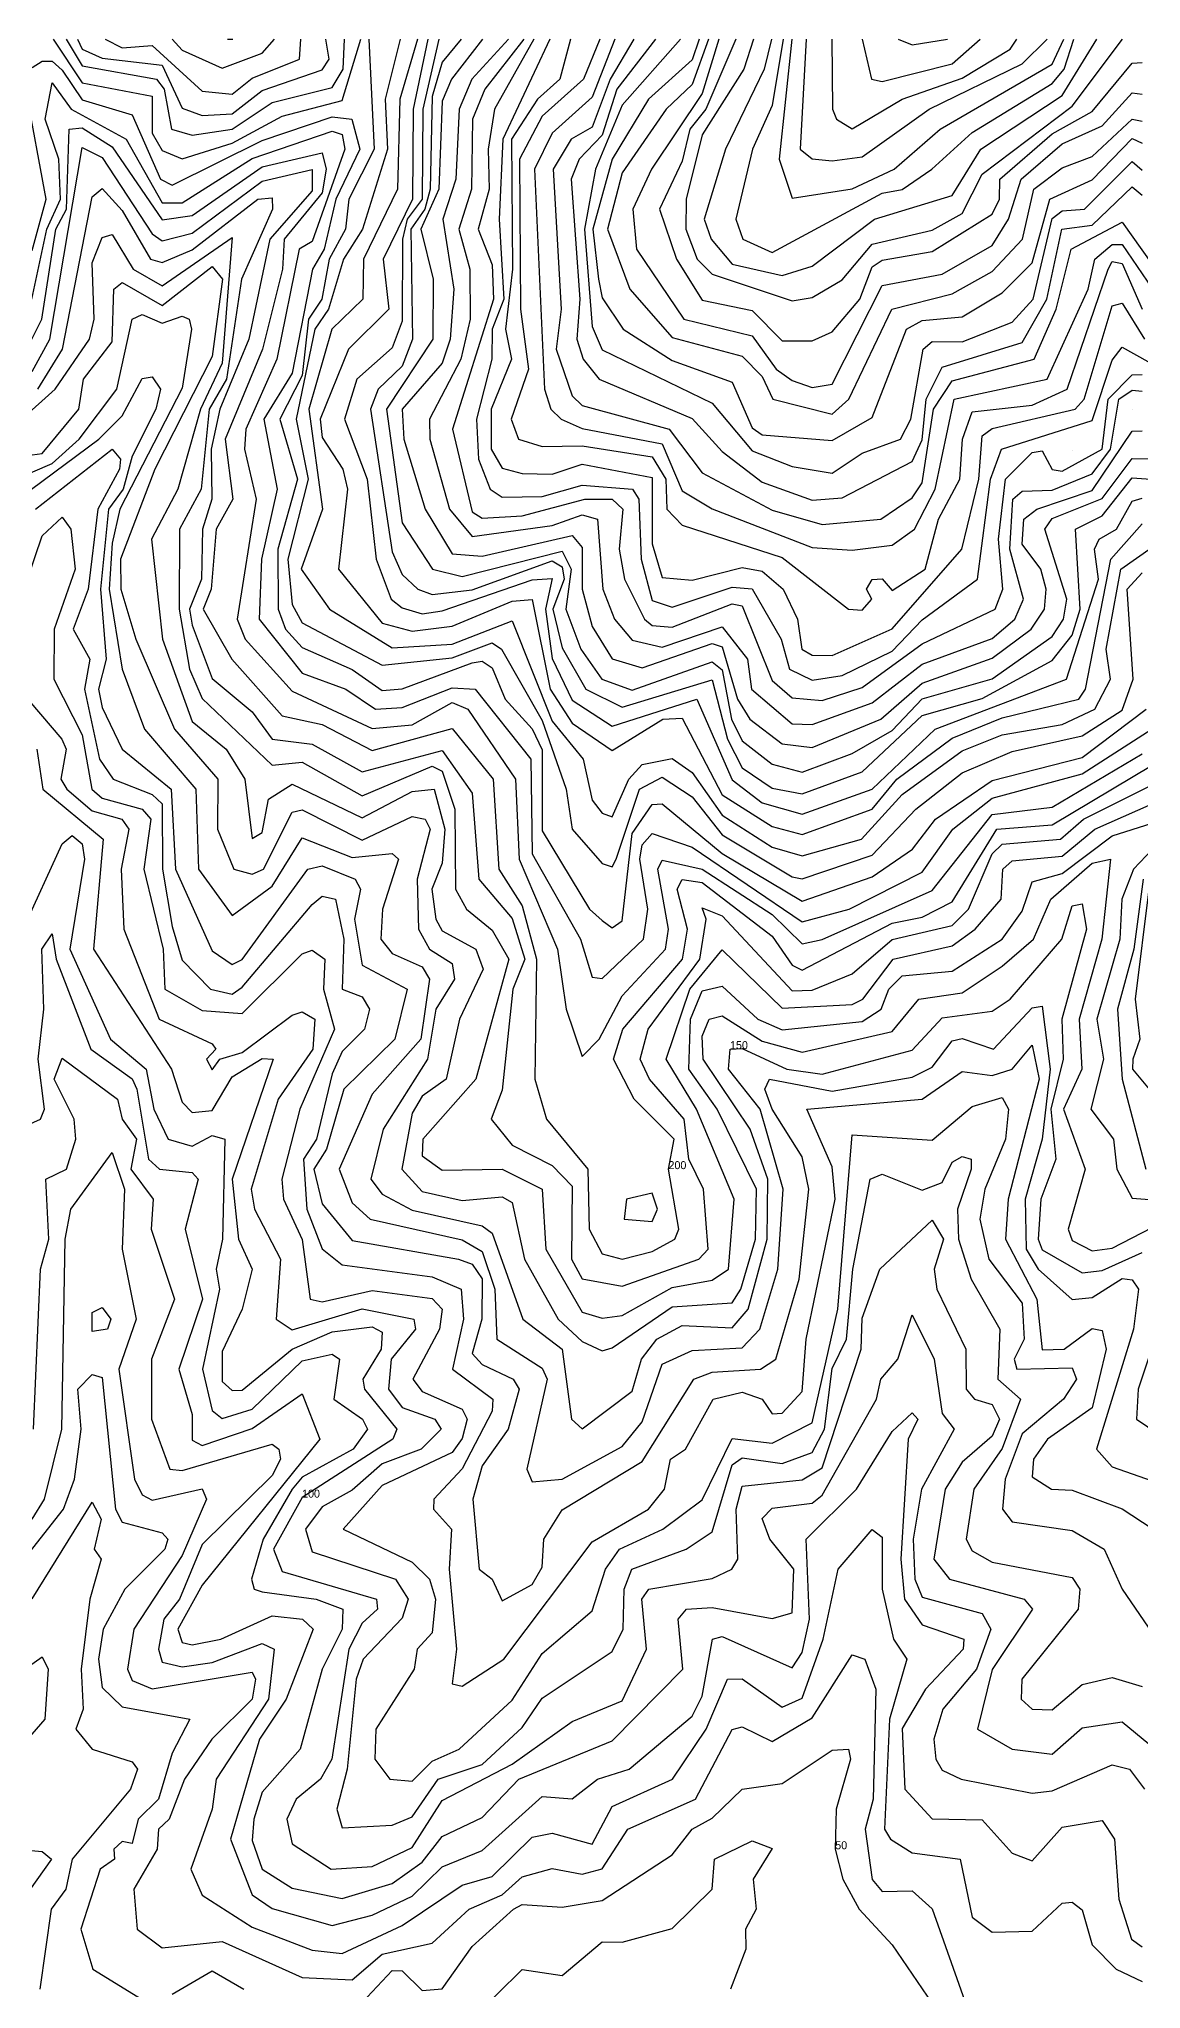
# Model space of a CAD drawing. Header units: metres. Extents: x 310028 to 360472, y 4137098 to 4159193.
# Drawn here: x 338508 to 340161, y 4156268 to 4159193 of the extents above; entities that cross this region are included whole.
import ezdxf

# ---------------------------------------------------------------- set-up
doc = ezdxf.new("R2010")
doc.units = ezdxf.units.M
for name, color, linetype in [('CONTOUR', 254, 'Continuous'), ('CONTOUR_INDEX', 33, 'Continuous'), ('CONTOUR_LABELS', 7, 'Continuous')]:
    doc.layers.add(name, color=color, linetype=linetype)

msp = doc.modelspace()

# ---------------------------------------------------------------- linework, layer by layer
at = {"layer": 'CONTOUR'}
for points, elevation in [([(338529, 4159192.5), (338572.5, 4159126.6), (338677.5, 4159106.7), (338677.5, 4159051.2), (338692.5, 4159025.2), (338722.5, 4159013), (338797.5, 4159036.4), (338872.5, 4159076.6), (338962.5, 4159100.5), (338990.7, 4159192.5)], 230), ([(338548.6, 4159192.5), (338572.5, 4159152.1), (338684.3, 4159132.5), (338695.7, 4159117.5), (338706.4, 4159057.5), (338737.5, 4159048.4), (338797.5, 4159057.5), (338857.5, 4159097.4), (338947.5, 4159119.8), (338963.9, 4159147.5), (338966.1, 4159192.5)], 240), ([(338607, 4159192.5), (338632.5, 4159179.4), (338677.5, 4159182.7), (338752.5, 4159114.3), (338797.5, 4159109.9), (338827.5, 4159133.9), (338898.6, 4159162.5), (338900.7, 4159192.5)], 260), ([(338707.6, 4159192.5), (338722.5, 4159176), (338782.5, 4159148.6), (338842.5, 4159171.3), (338861.1, 4159192.5)], 270), ([(338790.4, 4159192.5), (338798.6, 4159192.5)], 280), ([(339002.6, 4159192.5), (339010.4, 4159027.5), (338972.4, 4158952.5), (338967.5, 4158907.5), (338942.9, 4158862.5), (338932, 4158802.5), (338912.3, 4158772.5), (338902.5, 4158687.8), (338869.1, 4158622.5), (338895.6, 4158532.5), (338866.1, 4158427.5), (338866.7, 4158337.5), (338877.7, 4158307.5), (338902.5, 4158279.8), (338977.5, 4158246.9), (339022.5, 4158215.5), (339052.5, 4158217.9), (339157.5, 4158256.7), (339172.5, 4158259.5), (339187.5, 4158249.6), (339207, 4158202.5), (339247.5, 4158157.8), (339262.5, 4158126.5), (339262.5, 4158004.7), (339333.7, 4157887.5), (339352.5, 4157870.4), (339367.5, 4157859.5), (339382.5, 4157869.8), (339397.5, 4158001), (339427.5, 4158044.6), (339442.5, 4158045.6), (339532.5, 4157970.9), (339652.5, 4157899.4), (339757.5, 4157936), (339818.1, 4157977.5), (339852.2, 4158022.5), (339937.5, 4158080.4), (340072.5, 4158114.8), (340168.2, 4158187.5)], 230), ([(339049.7, 4159192.5), (339027.2, 4159102.5), (339030.5, 4159027.5), (338992.9, 4158907.5), (338964.6, 4158862.5), (338942.2, 4158787.5), (338921.6, 4158757.5), (338893.8, 4158622.5), (338911.8, 4158532.5), (338881, 4158412.5), (338887.5, 4158344.2), (338902.5, 4158316.9), (339022.5, 4158253.3), (339127.5, 4158264.3), (339187.5, 4158286.8), (339201.3, 4158277.5), (339262.5, 4158170.4), (339298.3, 4158067.5), (339307.3, 4158007.5), (339352.5, 4157955.8), (339367.5, 4157950.8), (339373.5, 4157962.5), (339408.3, 4158067.5), (339442.5, 4158085.3), (339487.5, 4158055.8), (339532.5, 4157998.9), (339637.5, 4157935.8), (339652.5, 4157932.9), (339757.5, 4157968.2), (339823, 4158037.5), (339892.5, 4158091.9), (339967.5, 4158124.1), (340072.5, 4158147.3), (340132.5, 4158186), (340148.9, 4158232.5), (340139.8, 4158367.5), (340162.5, 4158392.1)], 240), ([(339091, 4159192.5), (339069.1, 4159087.5), (339068.3, 4158952.5), (339024.1, 4158862.5), (339032.6, 4158787.5), (338971.9, 4158727.5), (338929.6, 4158622.5), (338932.5, 4158594.6), (338963.4, 4158547.5), (338970.7, 4158517.5), (338957.2, 4158397.5), (339022.5, 4158316.5), (339067.5, 4158304.5), (339127.5, 4158311.9), (339217.5, 4158349.3), (339247.5, 4158352), (339274.5, 4158217.5), (339307.5, 4158166.6), (339367.5, 4158125.2), (339443.4, 4158172.5), (339472.5, 4158173.7), (339532.5, 4158059), (339607.5, 4158011.2), (339652.5, 4157999.2), (339757.5, 4158037.4), (339794.4, 4158082.5), (339877.5, 4158144.1), (339952.5, 4158174.5), (340067.3, 4158202.5), (340077.4, 4158217.5), (340115.5, 4158412.5), (340162.5, 4158465.4)], 260), ([(339107.6, 4159192.5), (339083.8, 4159087.5), (339082.5, 4158952.5), (339060, 4158922.5), (339053.1, 4158892.5), (339052.5, 4158769.3), (339037.5, 4158729.5), (338984.8, 4158682.5), (338965.9, 4158622.5), (339000.1, 4158532.5), (339013.7, 4158412.5), (339036.1, 4158352.5), (339052.5, 4158339.4), (339082.5, 4158330.2), (339112.5, 4158334.9), (339247.5, 4158381.5), (339277.5, 4158383.3), (339267.3, 4158337.5), (339277.5, 4158263.3), (339307.5, 4158200.7), (339367.5, 4158162), (339494.3, 4158202.5), (339547.5, 4158081.6), (339592.5, 4158047.1), (339652.5, 4158030.1), (339757.5, 4158067.2), (339852, 4158157.5), (340048.7, 4158232.5), (340096.7, 4158382.5), (340091.1, 4158427.5), (340097.8, 4158442.5), (340123.9, 4158457.5), (340147.5, 4158499.3), (340162.5, 4158503.7)], 270), ([(339140.9, 4159192.5), (339112.5, 4159157.9), (339097.5, 4159106.3), (339094.4, 4158967.5), (339086.8, 4158937.5), (339065.6, 4158907.5), (339068.1, 4158742.5), (339052.5, 4158701.7), (339016.8, 4158667.5), (339005.2, 4158637.5), (339037.5, 4158423.4), (339052.5, 4158389.6), (339076, 4158367.5), (339097.5, 4158359.2), (339157.5, 4158366.5), (339277.5, 4158409.8), (339292.5, 4158400.7), (339295.6, 4158382.5), (339278.6, 4158337.5), (339292.5, 4158279.4), (339328.2, 4158217.5), (339382.5, 4158190.4), (339517.5, 4158231.6), (339540.7, 4158142.5), (339562.5, 4158099.6), (339607.5, 4158069), (339652.5, 4158060.5), (339742.5, 4158093.6), (339832.5, 4158178), (339922.5, 4158203.6), (340027.5, 4158260.2), (340057.5, 4158298.2), (340069.2, 4158337.5), (340062.2, 4158457.5), (340102.5, 4158477.4), (340147.5, 4158534.1), (340175.1, 4158532.5)], 280), ([(339173.2, 4159192.5), (339126.6, 4159132.5), (339112.5, 4159099.3), (339107.4, 4158967.5), (339080.8, 4158907.5), (339099, 4158832.5), (339098.7, 4158742.5), (339029, 4158637.5), (339052.5, 4158466.6), (339098.3, 4158397.5), (339142.5, 4158386.5), (339292.5, 4158424.2), (339305.9, 4158397.5), (339297.9, 4158337.5), (339320.3, 4158277.5), (339352.2, 4158232.5), (339397.5, 4158215.9), (339517.5, 4158258.2), (339532.5, 4158246.2), (339546.4, 4158172.5), (339562.5, 4158140), (339607.5, 4158105.1), (339652.5, 4158093.1), (339727.5, 4158120.9), (339787.5, 4158155.2), (339832.5, 4158203.1), (339937.5, 4158232.9), (340027.5, 4158296.3), (340044.4, 4158322.5), (340049.4, 4158352.5), (340016.3, 4158457.5), (340027.5, 4158473.1), (340102.5, 4158503.4), (340147.5, 4158563.1), (340177.5, 4158562.7)], 290), ([(339234.9, 4159192.5), (339176.4, 4159117.5), (339157.9, 4159072.5), (339156.8, 4158967.5), (339137.6, 4158907.5), (339154.3, 4158847.5), (339154.6, 4158772.5), (339140.6, 4158712.5), (339093.6, 4158622.5), (339094.2, 4158592.5), (339123.7, 4158487.5), (339157.5, 4158446.2), (339277.5, 4158462.6), (339322.5, 4158478.7), (339345.4, 4158472.5), (339353.5, 4158367.5), (339370.8, 4158322.5), (339397.5, 4158290.7), (339442.5, 4158280.4), (339532.5, 4158311.1), (339570.7, 4158262.5), (339576.4, 4158217.5), (339637.5, 4158165.2), (339667.5, 4158164.3), (339757.5, 4158197.1), (339832.5, 4158254.8), (339937.5, 4158293.5), (339971.6, 4158322.5), (339984.5, 4158352.5), (339963.7, 4158427.5), (339968.6, 4158502.5), (339982.5, 4158514.2), (340027.5, 4158515.6), (340087.5, 4158540.1), (340114.8, 4158577.5), (340127.1, 4158652.5), (340147.5, 4158665.8), (340162.5, 4158664.4)], 310), ([(339250, 4159192.5), (339190.8, 4159087.5), (339181.7, 4159027.5), (339183.2, 4158967.5), (339166.4, 4158907.5), (339187.5, 4158853.8), (339189.3, 4158802.5), (339128.2, 4158607.5), (339157.5, 4158483.4), (339172.5, 4158473.8), (339232.5, 4158477.3), (339326.7, 4158502.5), (339367.5, 4158502.4), (339383.4, 4158487.5), (339377.8, 4158427.5), (339385.8, 4158382.5), (339416, 4158322.5), (339427.5, 4158312.9), (339457.5, 4158310.6), (339547.5, 4158345.4), (339562.5, 4158342.4), (339607.5, 4158230.5), (339637.5, 4158204.4), (339682.5, 4158200.6), (339742.5, 4158219.7), (339832.5, 4158285.5), (339942, 4158337.5), (339953.5, 4158367.5), (339946.9, 4158442.5), (339957.3, 4158532.5), (339997.5, 4158572.3), (340012.5, 4158575), (340027.5, 4158546.9), (340042.5, 4158544.4), (340102.5, 4158577.2), (340111.6, 4158652.5), (340147.5, 4158688.9), (340162.5, 4158689.2)], 320), ([(339274.2, 4159192.5), (339203.6, 4159042.5), (339197.9, 4158922.5), (339204.8, 4158802.5), (339187.4, 4158757.5), (339187, 4158712.5), (339163.9, 4158622.5), (339166.9, 4158562.5), (339184.5, 4158517.5), (339202.5, 4158505.1), (339262.5, 4158506.2), (339322.5, 4158523.5), (339397.9, 4158517.5), (339407.4, 4158502.5), (339410.8, 4158412.5), (339427.5, 4158350.3), (339457.5, 4158340.5), (339547.5, 4158370.4), (339577.5, 4158368), (339621.2, 4158292.5), (339633.7, 4158247.5), (339667.5, 4158230.8), (339712.5, 4158237.9), (339787.5, 4158274.3), (339832.5, 4158321.6), (339915.6, 4158382.5), (339934.9, 4158532.5), (339951.4, 4158577.5), (340087.5, 4158620.4), (340117.5, 4158711), (340132.5, 4158730.3), (340192.5, 4158696.9)], 330), ([(339305.1, 4159192.5), (339289.2, 4159132.5), (339255.6, 4159102.5), (339216.7, 4159042.5), (339217.8, 4158847.5), (339207.7, 4158757.5), (339216.7, 4158712.5), (339185.9, 4158637.5), (339186.2, 4158577.5), (339202.5, 4158548.6), (339232.5, 4158540.7), (339277.5, 4158539.8), (339322.5, 4158554.9), (339427.5, 4158535), (339427.5, 4158435.2), (339442.5, 4158384.9), (339487.5, 4158380.8), (339562.5, 4158400), (339592.5, 4158394.4), (339624.1, 4158367.5), (339645.3, 4158322.5), (339652.1, 4158277.5), (339667.5, 4158268.4), (339697.5, 4158268.1), (339787.5, 4158307.9), (339891.7, 4158427.5), (339917.4, 4158532.5), (339922.5, 4158597.4), (339937.5, 4158608.4), (340062.1, 4158637.5), (340075.6, 4158652.5), (340117.5, 4158792.2), (340132.5, 4158796.5), (340165.7, 4158742.5)], 340), ([(339371.5, 4159192.5), (339337.5, 4159105.3), (339277.5, 4159051.1), (339251, 4158997.5), (339266, 4158667.5), (339275.5, 4158637.5), (339290.9, 4158622.5), (339322.5, 4158608.1), (339442.5, 4158585.1), (339472.5, 4158514.8), (339517.5, 4158487.6), (339667.5, 4158430), (339727.5, 4158425.6), (339787.5, 4158433.5), (339820.9, 4158457.5), (339852.1, 4158517.5), (339880.3, 4158652.5), (340020, 4158682.5), (340081.5, 4158817.5), (340091.3, 4158862.5), (340117.5, 4158884.4), (340132.5, 4158884.5), (340207.5, 4158774.1)], 360), ([(339400.2, 4159192.5), (339364.4, 4159132.5), (339337.5, 4159060.2), (339305.8, 4159042.5), (339279, 4158997.5), (339291, 4158787.5), (339283.5, 4158727.5), (339307.5, 4158657.4), (339322.5, 4158642.8), (339453.2, 4158607.5), (339502.5, 4158542), (339607.5, 4158486), (339682.5, 4158464.2), (339770.6, 4158472.5), (339817.5, 4158504.1), (339832.5, 4158526.8), (339849.6, 4158637.5), (339877.5, 4158679.6), (340000.3, 4158712.5), (340033.6, 4158787.5), (340056.1, 4158877.5), (340132.5, 4158917.8), (340207.5, 4158812.1)], 370), ([(339432.6, 4159192.5), (339374.4, 4159117.5), (339352.5, 4159048.1), (339317.9, 4159012.5), (339306.2, 4158982.5), (339319, 4158802.5), (339314.3, 4158742.5), (339324.2, 4158712.5), (339347.9, 4158682.5), (339487.5, 4158623.3), (339532.5, 4158573.6), (339592.5, 4158527.8), (339667.5, 4158500.9), (339712.5, 4158504.2), (339817.5, 4158558.7), (339832.5, 4158591.2), (339838.3, 4158652.5), (339862.5, 4158700.4), (339982.5, 4158737.1), (340019.4, 4158802.5), (340042, 4158907.5), (340087.5, 4158913.4), (340147.5, 4158970.8), (340162.5, 4158958.1)], 380), ([(339469.8, 4159192.5), (339382.5, 4159093.3), (339342.7, 4158997.5), (339326.1, 4158907.5), (339337.5, 4158761.1), (339352.5, 4158726.3), (339517.5, 4158646.2), (339577.5, 4158574.7), (339637.5, 4158551.3), (339697.5, 4158541.4), (339742.5, 4158571.3), (339799.9, 4158592.5), (339815.3, 4158622.5), (339833.8, 4158727.5), (339847.5, 4158738.8), (339892.5, 4158738.1), (339967.5, 4158767.7), (339999, 4158802.5), (340027.5, 4158923.5), (340042.5, 4158935), (340076.1, 4158937.5), (340147.5, 4159008.7), (340162.5, 4158995.6)], 390), ([(339512.1, 4159192.5), (339487.5, 4159124.3), (339448.7, 4159087.5), (339382.5, 4158991.6), (339360.4, 4158907.5), (339393.8, 4158817.5), (339457.5, 4158745), (339562.5, 4158716.8), (339592.5, 4158686.2), (339608.4, 4158652.5), (339697.5, 4158629.7), (339722.5, 4158652.5), (339786.7, 4158787.5), (339877.5, 4158810.4), (339937.5, 4158843.8), (339983, 4158892.5), (340000.1, 4158967.5), (340042.5, 4158999.5), (340087.5, 4159016.3), (340147.5, 4159072.4), (340162.5, 4159069.1)], 410), ([(339527.5, 4159192.5), (339502.5, 4159111), (339426.4, 4158997.5), (339398.3, 4158937.5), (339403.8, 4158877.5), (339474.8, 4158772.5), (339577.5, 4158747.3), (339613.6, 4158697.5), (339637.5, 4158680.2), (339667.5, 4158670), (339697.5, 4158674.7), (339772.5, 4158822.8), (339862.5, 4158839.6), (339937.5, 4158882.8), (339962.1, 4158922.5), (339980.8, 4158982.5), (340042.5, 4159035.1), (340102.5, 4159062.2), (340147.5, 4159111.6), (340162.5, 4159109.7)], 420), ([(339552.8, 4159192.5), (339508.2, 4159087.5), (339483.9, 4159057.5), (339472.5, 4159009.2), (339438.7, 4158937.5), (339463.8, 4158862.5), (339502.5, 4158800.6), (339577.5, 4158785.2), (339622.5, 4158739.8), (339667.5, 4158739.9), (339697.5, 4158753.2), (339739.1, 4158802.5), (339757.5, 4158850.9), (339772.5, 4158860.9), (339847.5, 4158873.9), (339937.5, 4158929.9), (339948.6, 4158952.5), (339948.8, 4158982.5), (340027.5, 4159050.4), (340087.5, 4159083.7), (340147.5, 4159156.1), (340162.5, 4159157.1)], 430), ([(339579.4, 4159192.5), (339564.9, 4159147.5), (339502.5, 4159049), (339478.6, 4158952.5), (339478.2, 4158907.5), (339494.9, 4158862.5), (339517.5, 4158839.6), (339637.5, 4158799.7), (339667.5, 4158804.6), (339712.5, 4158831.5), (339757.5, 4158884.9), (339847.5, 4158906), (339892.5, 4158931), (339922.5, 4158989.6), (340057.5, 4159091.8), (340133, 4159192.5)], 440), ([(339624, 4159192.5), (339607.5, 4159093), (339578.2, 4159027.5), (339552.9, 4158922.5), (339563.6, 4158892.5), (339607.5, 4158872.1), (339772.5, 4158961.4), (339802.5, 4158966.8), (339847.1, 4158997.5), (339907.5, 4159052.5), (340027.5, 4159125.7), (340045.5, 4159147.5), (340059.8, 4159192.5)], 460), ([(339636.9, 4159192.5), (339618.1, 4159012.5), (339637.5, 4158953.9), (339727.5, 4158967.8), (339790.5, 4158997.5), (339859.4, 4159057.5), (340027.5, 4159155), (340044.7, 4159192.5)], 470), ([(339658.4, 4159192.5), (339649.2, 4159027.5), (339667.5, 4159013), (339697.5, 4159009.7), (339742.5, 4159015.9), (339842.9, 4159087.5), (339982.5, 4159155.3), (340020.1, 4159192.5)], 480), ([(339696.7, 4159192.5), (339698, 4159087.5), (339703.8, 4159072.5), (339727.5, 4159057.8), (339802.5, 4159102.1), (339892.5, 4159133.9), (339964.3, 4159177.5), (339974.4, 4159192.5)], 490), ([(339796.5, 4159192.5), (339817.5, 4159183.8), (339870.4, 4159192.5)], 510), ([(338497.5, 4159149.7), (338512.5, 4159159.4), (338527.5, 4159159.1), (338542.5, 4159145.6), (338572.5, 4159101.5), (338647.5, 4159079), (338690, 4158982.5), (338707.5, 4158973.1), (338842.5, 4159040.5), (338947.5, 4159075.7), (338977.3, 4159072.5), (338989.1, 4159027.5), (338953, 4158952.5), (338935.5, 4158877.5), (338917.9, 4158847.5), (338887.5, 4158691.2), (338844.9, 4158622.5), (338864.9, 4158517.5), (338841.4, 4158412.5), (338837.9, 4158322.5), (338902.5, 4158241.3), (338967.9, 4158217.5), (339012.6, 4158187.5), (339052.5, 4158190.1), (339127.5, 4158219.6), (339162.1, 4158217.5), (339245.5, 4158112.5), (339247.5, 4157970.5), (339320.2, 4157842.5), (339337.5, 4157785.2), (339352.5, 4157783.5), (339414.6, 4157842.5), (339421, 4157887.5), (339408.9, 4157962.5), (339412.5, 4157984), (339427.5, 4158000.8), (339487.5, 4157980.2), (339652.5, 4157868.3), (339723, 4157887.5), (339832.5, 4157943.1), (339878.2, 4158007.5), (339937.5, 4158054), (340072.5, 4158090.5), (340177.5, 4158158.1)], 220), ([(338497.5, 4158875.5), (338518.6, 4158952.5), (338488.4, 4159117.5)], 220), ([(338497.3, 4158802.5), (338519.9, 4158907.5), (338540, 4158952.5), (338537.6, 4159012.5), (338517.4, 4159072.5), (338527.5, 4159126.8), (338556.1, 4159087.5), (338638.6, 4159042.5), (338692.5, 4158946.7), (338722.5, 4158946.8), (338827.5, 4159013.3), (338947.5, 4159054.4), (338962.5, 4159049.3), (338966.6, 4159027.5), (338917.5, 4158888.9), (338898.3, 4158877.5), (338864.6, 4158712.5), (338818, 4158607.5), (338815.9, 4158577.5), (338833.7, 4158502.5), (338805, 4158322.5), (338817.1, 4158292.5), (338887.5, 4158214.6), (339007.5, 4158158.2), (339067.5, 4158163.9), (339127.5, 4158197.2), (339151.1, 4158187.5), (339222.7, 4158082.5), (339228, 4157962.5), (339285.5, 4157827.5), (339298.7, 4157737.5), (339322.5, 4157666.2), (339348.1, 4157692.5), (339382.5, 4157757.5), (339447.6, 4157827.5), (339451.8, 4157857.5), (339436, 4157947.5), (339442.5, 4157961), (339502.5, 4157947.2), (339607.5, 4157879.5), (339652.5, 4157835.5), (339682.5, 4157841.8), (339847.5, 4157915.3), (339937.5, 4158029.6), (340027.5, 4158040.4), (340162.5, 4158120.3)], 210), ([(338497.5, 4158693.7), (338524.2, 4158742.5), (338572.5, 4159030), (338602.5, 4159015), (338677.5, 4158900.1), (338692.5, 4158889.7), (338737.5, 4158901.5), (338842.5, 4158979.2), (338917.5, 4158996.6), (338917.5, 4158964.7), (338854, 4158892.5), (338822.7, 4158742.5), (338779.2, 4158637.5), (338766, 4158577.5), (338766.9, 4158502.5), (338753, 4158457.5), (338751.6, 4158382.5), (338733.4, 4158337.5), (338737.5, 4158313.6), (338767.5, 4158233.6), (338827.5, 4158183.4), (338857.8, 4158142.5), (338917.5, 4158135.1), (338992.5, 4158093.6), (339112.5, 4158125.6), (339157.5, 4158061.3), (339167.7, 4157932.5), (339217.5, 4157873.2), (339236.3, 4157812.5), (339218.5, 4157767.5), (339202.5, 4157615.8), (339186, 4157572.5), (339217.5, 4157533.7), (339277.5, 4157503.1), (339307.5, 4157472.2), (339306.5, 4157362.5), (339322.5, 4157332.8), (339382.5, 4157322.2), (339497.5, 4157362.5), (339511.3, 4157377.5), (339504.7, 4157467.5), (339482.7, 4157512.5), (339475.5, 4157572.5), (339423.6, 4157632.5), (339409.6, 4157662.5), (339421.7, 4157707.5), (339498.9, 4157812.5), (339508.3, 4157872.5), (339502.5, 4157889.4), (339532.5, 4157877.5), (339637.5, 4157765.1), (339667.5, 4157765.8), (339727.5, 4157790.2), (339787.5, 4157841.7), (339877.5, 4157862.9), (339902.1, 4157887.5), (339937.5, 4157970.2), (339952.5, 4157984.7), (340040.1, 4157992.5), (340074.6, 4158022.5), (340177.5, 4158073.8)], 190), ([(338506.3, 4158667.5), (338543.4, 4158727.5), (338587.5, 4158955.8), (338602.5, 4158968.1), (338632.5, 4158935.1), (338675, 4158862.5), (338692.5, 4158857.4), (338737.5, 4158876.1), (338836.1, 4158952.5), (338857.5, 4158954.2), (338858.3, 4158937.5), (338811.4, 4158832.5), (338789.3, 4158682.5), (338763.2, 4158637.5), (338751.1, 4158517.5), (338718.7, 4158457.5), (338718.3, 4158337.5), (338733.8, 4158247.5), (338752.5, 4158203.6), (338857.5, 4158103.5), (338902.5, 4158108), (338992.5, 4158057.3), (339097.5, 4158101.8), (339112.5, 4158094.6), (339131.5, 4158037.5), (339132.4, 4157917.5), (339149.1, 4157887.5), (339187.5, 4157855.9), (339212.6, 4157812.5), (339162.9, 4157632.5), (339083.6, 4157542.5), (339082.5, 4157517.6), (339112.5, 4157495.9), (339202.5, 4157497.4), (339262.3, 4157467.5), (339267.8, 4157377.5), (339322.5, 4157282.9), (339352.5, 4157273.9), (339382.5, 4157278.2), (339457.5, 4157320.2), (339517.5, 4157330.8), (339542, 4157347.5), (339550.6, 4157452.5), (339494.2, 4157587.5), (339448.5, 4157662.5), (339483.8, 4157767.5), (339532.5, 4157826.3), (339622.5, 4157738.8), (339727.5, 4157744.6), (339743.2, 4157752.5), (339789, 4157812.5), (339877.5, 4157832.5), (339912.1, 4157857.5), (339951, 4157902.5), (339953.2, 4157947.5), (339967.5, 4157960.1), (340042.5, 4157966.8), (340091.5, 4158007.5), (340177.5, 4158045.6)], 180), ([(338482.5, 4158622.8), (338532.3, 4158667.5), (338583.6, 4158742.5), (338590.8, 4158772.5), (338587.5, 4158856.9), (338602.5, 4158894.7), (338617.5, 4158899.1), (338649.4, 4158847.5), (338692.5, 4158822.4), (338797.5, 4158895), (338782.5, 4158706.5), (338750.3, 4158637.5), (338715.9, 4158517.5), (338676.7, 4158442.5), (338693.3, 4158292.5), (338737.5, 4158168.9), (338788.8, 4158127.5), (338816.6, 4158082.5), (338827.5, 4157993.4), (338842.5, 4158002.5), (338852.3, 4158052.5), (338887.5, 4158074.7), (338992.5, 4158024.3), (339067.5, 4158064.1), (339100.4, 4158067.5), (339116.5, 4158007.5), (339112.5, 4157956.4), (339097.3, 4157917.5), (339102.9, 4157872.5), (339112.5, 4157854.8), (339163.1, 4157827.5), (339174, 4157797.5), (339138.8, 4157722.5), (339118.5, 4157632.5), (339082.5, 4157606.8), (339067.5, 4157581.7), (339052.1, 4157497.5), (339082.5, 4157463.9), (339142.5, 4157450.3), (339202.5, 4157456.2), (339217.5, 4157447.3), (339236.1, 4157362.5), (339286.3, 4157272.5), (339322.5, 4157238.8), (339352.5, 4157225.1), (339367.5, 4157229.4), (339457.5, 4157291), (339547.5, 4157296.9), (339560.7, 4157317.5), (339582.6, 4157392.5), (339583.9, 4157467.5), (339524.9, 4157587.5), (339482.6, 4157647.5), (339484.8, 4157722.5), (339502.5, 4157765.1), (339532.5, 4157771.9), (339586.1, 4157722.5), (339622.5, 4157706.3), (339742.5, 4157718.7), (339770.9, 4157737.5), (339782.3, 4157767.5), (339802.5, 4157787.6), (339877.5, 4157794.5), (339952.3, 4157842.5), (339982.5, 4157884.3), (339997.5, 4157928.2), (340042.5, 4157941), (340117.5, 4157997.3), (340177.5, 4158016.5)], 170), ([(338497.5, 4158568.7), (338512.5, 4158571), (338567.5, 4158637.5), (338574.7, 4158682.5), (338617.5, 4158738.4), (338620.1, 4158817.5), (338632.5, 4158827.2), (338692.5, 4158792.8), (338767.5, 4158851.1), (338783, 4158832.5), (338767.5, 4158716.4), (338681.7, 4158547.5), (338630, 4158412.5), (338630.7, 4158367.5), (338653.3, 4158292.5), (338711.1, 4158157.5), (338776.2, 4158082.5), (338775.8, 4158007.5), (338800.2, 4157947.5), (338827.5, 4157939.7), (338844.7, 4157947.5), (338887.5, 4158032.7), (338902.5, 4158036.5), (338992.5, 4157990.9), (339067.5, 4158026.4), (339087.2, 4158022.5), (339094.6, 4158007.5), (339075, 4157932.5), (339077, 4157857.5), (339093.8, 4157827.5), (339127.5, 4157805.8), (339131.2, 4157782.5), (339103.3, 4157737.5), (339090.4, 4157662.5), (339024.1, 4157557.5), (339005.4, 4157482.5), (339022.5, 4157460), (339067.5, 4157436), (339172.5, 4157412.7), (339187.5, 4157401.4), (339233.5, 4157272.5), (339292.5, 4157227.5), (339306.6, 4157122.5), (339322.5, 4157107.9), (339397.5, 4157164.6), (339411.5, 4157212.5), (339434.5, 4157242.5), (339472.5, 4157263.1), (339547.5, 4157259.4), (339571.7, 4157287.5), (339600.2, 4157392.5), (339600.8, 4157482.5), (339574.3, 4157557.5), (339504.1, 4157662.5), (339502.5, 4157696.7), (339513.1, 4157722.5), (339532.5, 4157727.5), (339592.5, 4157689.3), (339652.5, 4157672.7), (339787.5, 4157703.8), (339827.2, 4157752.5), (339892.5, 4157761.9), (339952.5, 4157801.8), (339999.4, 4157842.5), (340025.3, 4157902.5), (340087.5, 4157956.3), (340115.1, 4157962.5), (340102.1, 4157842.5), (340068.1, 4157722.5), (340071.8, 4157647.5), (340044.4, 4157587.5), (340077.1, 4157497.5), (340051.2, 4157407.5), (340057.5, 4157390.3), (340087.5, 4157374.9), (340117.5, 4157379.2), (340177.5, 4157410.1)], 160), ([(338496.9, 4158517.5), (338597.9, 4158592.5), (338632.5, 4158627.1), (338662.5, 4158683.4), (338677.5, 4158685.6), (338690.1, 4158667.5), (338683, 4158637.5), (338647.5, 4158566.7), (338634, 4158517.5), (338612, 4158487.5), (338600.3, 4158367.5), (338608.7, 4158262.5), (338597, 4158217.5), (338602.5, 4158190), (338632.9, 4158127.5), (338706.1, 4158067.5), (338712.6, 4157947.5), (338767.5, 4157824.8), (338797.5, 4157804.6), (338812.5, 4157812.1), (338911.3, 4157947.5), (338932.5, 4157952.3), (338982.2, 4157932.5), (338989.9, 4157917.5), (338980.9, 4157872.5), (338992.5, 4157803.2), (339060.2, 4157767.5), (339041.8, 4157692.5), (338964.9, 4157617.5), (338939, 4157527.5), (338920.2, 4157497.5), (338932.5, 4157445.7), (338977.5, 4157390.6), (339137.1, 4157362.5), (339157.5, 4157355), (339172.5, 4157332.9), (339172.2, 4157272.5), (339157.5, 4157221.1), (339172.5, 4157204.5), (339218.9, 4157182.5), (339228, 4157167.5), (339211.7, 4157107.5), (339172.5, 4157052.7), (339158.8, 4157002.5), (339168, 4156897.5), (339187.5, 4156882.4), (339202.5, 4156849.9), (339247.5, 4156874.5), (339262.5, 4156900.4), (339265.1, 4156942.5), (339292.5, 4156986.4), (339412.5, 4157058.9), (339490, 4157182.5), (339517.5, 4157193.1), (339590.2, 4157197.5), (339613.1, 4157212.5), (339647.9, 4157332.5), (339662.3, 4157467.5), (339652.5, 4157516.2), (339607.3, 4157587.5), (339596.7, 4157617.5), (339603.6, 4157632.5), (339697.5, 4157614.4), (339817.5, 4157635.6), (339847.5, 4157650.6), (339877.5, 4157690.1), (339892.5, 4157693.5), (339939.3, 4157677.5), (339997.5, 4157739.3), (340012.5, 4157741.8), (340024.2, 4157647.5), (340012.4, 4157542.5), (339987, 4157452.5), (339988.6, 4157377.5), (340006.6, 4157347.5), (340057.5, 4157302), (340087.5, 4157304.8), (340132.5, 4157333.3), (340147.5, 4157331.3), (340156.7, 4157317.5), (340149.5, 4157257.5), (340093.7, 4157077.5), (340117.5, 4157051), (340207.5, 4157019.4)], 140), ([(338502.7, 4158487.5), (338617.5, 4158577.5), (338630, 4158562.5), (338628.6, 4158547.5), (338596.4, 4158487.5), (338581.8, 4158367.5), (338559, 4158307.5), (338584.2, 4158262.5), (338576.1, 4158217.5), (338598.8, 4158112.5), (338619, 4158082.5), (338677.5, 4158059.6), (338692.5, 4158045.2), (338693.1, 4157947.5), (338707.5, 4157861.2), (338722.5, 4157810.8), (338765, 4157767.5), (338797.5, 4157759.9), (338812.5, 4157770.4), (338917.5, 4157894.2), (338932.5, 4157906.7), (338952.4, 4157902.5), (338965.1, 4157842.5), (338962.4, 4157767.5), (338992.5, 4157756.1), (339003.8, 4157737.5), (338996, 4157707.5), (338962.5, 4157674), (338947.5, 4157640.4), (338923.9, 4157542.5), (338904.7, 4157512.5), (338909.7, 4157437.5), (338932.5, 4157377.8), (338962.5, 4157354), (339097.5, 4157336.1), (339141.2, 4157317.5), (339144.5, 4157272.5), (339128, 4157197.5), (339188.4, 4157152.5), (339187.5, 4157134.6), (339142.5, 4157047.9), (339100.2, 4157002.5), (339099.7, 4156987.5), (339126.7, 4156957.5), (339123, 4156897.5), (339134, 4156777.5), (339127.5, 4156725.6), (339142.5, 4156722.2), (339205.2, 4156762.5), (339337.5, 4156938.4), (339422.1, 4156987.5), (339445.9, 4157017.5), (339455, 4157062.5), (339477.7, 4157077.5), (339519.1, 4157152.5), (339562.5, 4157163.2), (339592.5, 4157152.7), (339607.5, 4157130.3), (339622.5, 4157131.6), (339652.5, 4157164.2), (339658.3, 4157242.5), (339701.9, 4157452.5), (339697.5, 4157500.9), (339659.6, 4157587.5), (339832.5, 4157602.7), (339892.5, 4157644.1), (339937.5, 4157637.9), (339967.5, 4157647.5), (339997.5, 4157683.6), (340007.7, 4157632.5), (339961.4, 4157452.5), (339957.5, 4157392.5), (340004.6, 4157302.5), (340012.5, 4157226.6), (340045.6, 4157227.5), (340087.5, 4157258.6), (340102.5, 4157255.6), (340108.3, 4157227.5), (340087.5, 4157139.4), (340020.5, 4157092.5), (339999.4, 4157062.5), (339997.5, 4157036.2), (340026.6, 4157017.5), (340057.5, 4157016.1), (340132.5, 4156987.8), (340177.5, 4156958.6)], 130), ([(340057.5, 4158576), (340057.5, 4158576)], 320), ([(338490.5, 4158382.5), (338512.5, 4158447.2), (338542.5, 4158475.1), (338555.8, 4158457.5), (338562, 4158397.5), (338530.7, 4158307.5), (338530.2, 4158232.5), (338572.5, 4158149), (338587.2, 4158067.5), (338602.5, 4158053.8), (338662.8, 4158037.5), (338675.8, 4158022.5), (338665.4, 4157947.5), (338694, 4157827.5), (338696.7, 4157767.5), (338752.5, 4157735.3), (338812.5, 4157730.8), (338902.5, 4157820.6), (338917.5, 4157825.8), (338936.5, 4157812.5), (338934.7, 4157767.5), (338951.1, 4157707.5), (338899.1, 4157587.5), (338872.1, 4157482.5), (338874.4, 4157452.5), (338902.5, 4157391.8), (338914.8, 4157302.5), (338932.5, 4157298.6), (339007.5, 4157315.4), (339097.5, 4157303.5), (339112.5, 4157287.5), (339108.8, 4157257.5), (339068.4, 4157182.5), (339082.5, 4157164), (339142.7, 4157137.5), (339150, 4157122.5), (339142.5, 4157093.7), (339127.5, 4157072.4), (339022.5, 4157022.9), (338964, 4156957.5), (339067.5, 4156907.8), (339093.5, 4156882.5), (339102.7, 4156852.5), (339097.5, 4156802.2), (339075, 4156777.5), (339070.5, 4156747.5), (339013.2, 4156657.5), (339011.4, 4156612.5), (339034.3, 4156582.5), (339067.5, 4156579.6), (339097.5, 4156609.4), (339137.9, 4156627.5), (339217.5, 4156701.2), (339262.5, 4156771.3), (339337.5, 4156835.3), (339357.6, 4156897.5), (339378.4, 4156927.5), (339443.7, 4156957.5), (339502.5, 4157001.7), (339547.5, 4157093.4), (339607.5, 4157086.5), (339667.5, 4157117), (339705.7, 4157287.5), (339727.5, 4157548.9), (339847.5, 4157541.1), (339907.5, 4157591.6), (339952.5, 4157605.1), (339961.8, 4157587.5), (339957.6, 4157542.5), (339926.6, 4157467.5), (339919.1, 4157422.5), (339932.5, 4157362.5), (339982.5, 4157296.5), (339985.4, 4157242.5), (339970.6, 4157212.5), (339974.4, 4157197.5), (340057.5, 4157199.3), (340063.8, 4157182.5), (340044.6, 4157152.5), (339982.5, 4157100.4), (339956.8, 4157032.5), (339953.1, 4156987.5), (339967.5, 4156968.7), (340057.5, 4156955.3), (340105.2, 4156927.5), (340132.2, 4156867.5), (340222.5, 4156736.1)], 120), ([(338478.1, 4158217.5), (338542.3, 4158142.5), (338548.7, 4158127.5), (338540.7, 4158082.5), (338549.7, 4158067.5), (338587.5, 4158035.1), (338632.1, 4158022.5), (338642.8, 4158007.5), (338631.3, 4157947.5), (338635.3, 4157857.5), (338687.9, 4157722.5), (338767.5, 4157685.5), (338773.2, 4157677.5), (338759.3, 4157662.5), (338767.5, 4157646.4), (338779.1, 4157662.5), (338812.5, 4157672.5), (338887.5, 4157728.4), (338902.5, 4157733.3), (338921.4, 4157722.5), (338918.6, 4157677.5), (338866.7, 4157602.5), (338825.9, 4157467.5), (338831.2, 4157437.5), (338870, 4157362.5), (338863.4, 4157272.5), (338887.5, 4157256.4), (338992.5, 4157287.9), (339070.3, 4157272.5), (339072.7, 4157257.5), (339036, 4157212.5), (339032.2, 4157167.5), (339052.5, 4157140.2), (339101.8, 4157122.5), (339110.9, 4157107.5), (339080.9, 4157077.5), (339022.5, 4157055.6), (338977.5, 4157015.9), (338932.5, 4156991.1), (338907.5, 4156957.5), (338917.5, 4156923.4), (339042.6, 4156882.5), (339061.7, 4156852.5), (339052.5, 4156824.2), (338994.3, 4156762.5), (338983.4, 4156732.5), (338970.2, 4156597.5), (338954.8, 4156537.5), (338962.5, 4156509.5), (339037.5, 4156513.4), (339067.5, 4156526), (339106.8, 4156582.5), (339172.5, 4156604.5), (339232.5, 4156659.9), (339262.5, 4156704.1), (339367.5, 4156774.2), (339384, 4156807.5), (339385.6, 4156867.5), (339397.1, 4156897.5), (339478.7, 4156927.5), (339517.5, 4156953.7), (339547.5, 4157054.2), (339562.5, 4157064.6), (339622.5, 4157056.2), (339667.5, 4157072.6), (339686.1, 4157107.5), (339697.5, 4157198.3), (339718.8, 4157242.5), (339728.2, 4157347.5), (339754.6, 4157482.5), (339772.5, 4157490), (339832.5, 4157466.2), (339862.5, 4157477.5), (339877.5, 4157508.1), (339892.5, 4157516.3), (339906, 4157512.5), (339905.7, 4157497.5), (339885.6, 4157437.5), (339886.8, 4157392.5), (339906, 4157332.5), (339949, 4157257.5), (339945.9, 4157182.5), (339979.9, 4157152.5), (339952.5, 4157078.7), (339910, 4157017.5), (339898.5, 4156942.5), (339907.5, 4156924.8), (339937.5, 4156908.1), (340057.5, 4156885), (340068.7, 4156867.5), (340066.5, 4156837.5), (339981.7, 4156732.5), (339981.1, 4156702.5), (339997.5, 4156687.5), (340027.5, 4156686.7), (340072.5, 4156724.5), (340117.5, 4156735.3), (340162.5, 4156721.8)], 110), ([(338484.3, 4157857.5), (338542.5, 4157985.6), (338557.5, 4157997.9), (338572.5, 4157985.4), (338576, 4157962.5), (338554.2, 4157827.5), (338615, 4157692.5), (338668.5, 4157647.5), (338680.3, 4157587.5), (338701.6, 4157542.5), (338737.5, 4157532.2), (338767.5, 4157547.8), (338786.5, 4157542.5), (338782.9, 4157392.5), (338773.4, 4157347.5), (338778.5, 4157317.5), (338753.2, 4157197.5), (338767.5, 4157135.7), (338782.5, 4157123.5), (338827.5, 4157137.5), (338902.5, 4157210), (338947.5, 4157219.8), (338958.8, 4157212.5), (338950, 4157152.5), (338993.1, 4157122.5), (339000.6, 4157107.5), (338979, 4157077.5), (338902.5, 4157035.5), (338887.5, 4157017.5), (338844.3, 4156942.5), (338826.4, 4156882.5), (338830.4, 4156867.5), (338842.5, 4156863.3), (338923.5, 4156852.5), (338963.6, 4156837.5), (338962.6, 4156807.5), (338932.4, 4156747.5), (338899.8, 4156627.5), (338842.5, 4156563.2), (338830.2, 4156522.5), (338827.5, 4156490.8), (338842.5, 4156447.5), (338887.5, 4156419.3), (338962.5, 4156403.7), (339037.5, 4156426.2), (339082.5, 4156458), (339112.5, 4156496.7), (339172.5, 4156525), (339227.4, 4156582.5), (339367.5, 4156640.1), (339473.6, 4156747.5), (339466.7, 4156822.5), (339478.8, 4156837.5), (339517.5, 4156840.3), (339607.5, 4156823.6), (339637.5, 4156832), (339640, 4156897.5), (339604.1, 4156942.5), (339592.5, 4156973.7), (339607.5, 4156989.1), (339667.5, 4156996.4), (339682.5, 4157008.4), (339763.9, 4157152.5), (339770.5, 4157182.5), (339795.8, 4157212.5), (339817.5, 4157279.2), (339850.2, 4157212.5), (339862.5, 4157130.9), (339880.3, 4157107.5), (339831.6, 4157017.5), (339818.8, 4156942.5), (339821.2, 4156882.5), (339832.5, 4156855.5), (339922.5, 4156831.2), (339935.5, 4156807.5), (339914, 4156747.5), (339863.6, 4156687.5), (339849.9, 4156642.5), (339852.8, 4156612.5), (339862.5, 4156596.3), (339890.9, 4156582.5), (339997.5, 4156561.6), (340027.5, 4156565.3), (340117.5, 4156604.3), (340143.1, 4156597.5), (340166, 4156567.5)], 90), ([(340177.7, 4157977.5), (340149.3, 4157947.5), (340131.6, 4157902.5), (340128.7, 4157842.5), (340094.4, 4157722.5), (340104.4, 4157662.5), (340085.3, 4157587.5), (340119.2, 4157542.5), (340124.5, 4157497.5), (340147.5, 4157453.8), (340237.5, 4157447.2)], 170), ([(340163.7, 4157932.5), (340149.8, 4157827.5), (340125.3, 4157737.5), (340132.4, 4157632.5), (340167.7, 4157497.5)], 180), ([(340172.3, 4157917.5), (340151.7, 4157752.5), (340159, 4157692.5), (340148.3, 4157662.5), (340147.9, 4157647.5), (340185.1, 4157602.5)], 190), ([(338443.4, 4157542.5), (338510.4, 4157572.5), (338516.1, 4157587.5), (338506.7, 4157662.5), (338515.3, 4157737.5), (338512.3, 4157827.5), (338527.5, 4157850.3), (338533.5, 4157812.5), (338585.8, 4157677.5), (338647.5, 4157632.8), (338654.5, 4157617.5), (338672.3, 4157512.5), (338688.7, 4157497.5), (338737.5, 4157492.7), (338746.4, 4157482.5), (338727, 4157407.5), (338753, 4157302.5), (338717.4, 4157197.5), (338737.5, 4157129.7), (338737.5, 4157090.9), (338752.5, 4157082.9), (338827.5, 4157108.3), (338902.5, 4157160.4), (338929.2, 4157092.5), (338752.5, 4156873.5), (338716.3, 4156807.5), (338722.5, 4156787.6), (338737.5, 4156784), (338780.5, 4156792.5), (338857.5, 4156827.5), (338902.9, 4156822.5), (338919.2, 4156807.5), (338878.8, 4156702.5), (338838.4, 4156642.5), (338795, 4156492.5), (338827.5, 4156409), (338857.5, 4156388.5), (338947.5, 4156363), (339007.5, 4156378.8), (339067.5, 4156407.3), (339112.5, 4156451), (339172.5, 4156475.8), (339262.5, 4156556.5), (339307.5, 4156553.3), (339345.6, 4156582.5), (339393, 4156597.5), (339487.5, 4156677), (339502.5, 4156707), (339518.1, 4156792.5), (339532.5, 4156796.4), (339637.5, 4156749.4), (339652.5, 4156772.7), (339663.4, 4156822.5), (339658.3, 4156942.5), (339734, 4157017.5), (339787.5, 4157103.9), (339817.5, 4157132), (339825.7, 4157122.5), (339811.2, 4157092.5), (339800.6, 4156912.5), (339805.8, 4156852.5), (339832.5, 4156814), (339894.9, 4156792.5), (339894, 4156777.5), (339837.2, 4156717.5), (339802.5, 4156658.4), (339806.5, 4156567.5), (339847.5, 4156523.2), (339922.5, 4156521.6), (339967.5, 4156471.5), (339997.5, 4156459.9), (340042.5, 4156510.8), (340102.5, 4156520.6), (340121, 4156492.5), (340127.3, 4156402.5), (340146.4, 4156342.5), (340162.5, 4156331.1)], 80), ([(338499.5, 4157107.5), (338510.2, 4157347.5), (338522.9, 4157392.5), (338518.2, 4157482.5), (338549.2, 4157497.5), (338563.2, 4157542.5), (338560.8, 4157572.5), (338530.9, 4157632.5), (338542.5, 4157663.9), (338625.9, 4157602.5), (338632.8, 4157572.5), (338654.3, 4157542.5), (338645.8, 4157497.5), (338679.1, 4157452.5), (338676.1, 4157407.5), (338711.3, 4157302.5), (338676.8, 4157212.5), (338676.7, 4157122.5), (338704.3, 4157047.5), (338722.5, 4157045.5), (338857.5, 4157085), (338867.6, 4157077.5), (338870.1, 4157062.5), (338857.5, 4157038.2), (338752.5, 4156934.5), (338718.7, 4156852.5), (338695.3, 4156822.5), (338687.2, 4156777.5), (338692.5, 4156758.3), (338722.5, 4156751.1), (338767.5, 4156757.4), (338842.5, 4156786), (338860.7, 4156777.5), (338852.1, 4156702.5), (338773.8, 4156582.5), (338767.5, 4156537.5), (338735.5, 4156447.5), (338752.5, 4156408.5), (338827.5, 4156360.5), (338917.5, 4156326.1), (338962.5, 4156321.2), (339052.5, 4156363), (339142.5, 4156423.4), (339187.5, 4156436.8), (339247.5, 4156495.5), (339277.5, 4156501.8), (339337.5, 4156485.1), (339367.5, 4156541.7), (339458.1, 4156582.5), (339508.3, 4156657.5), (339540.4, 4156732.5), (339562.5, 4156732.9), (339622.5, 4156690.8), (339652.5, 4156704.2), (339684, 4156792.5), (339706.2, 4156897.5), (339757.5, 4156957), (339772.5, 4156945.6), (339772.6, 4156867.5), (339789.4, 4156792.5), (339809.5, 4156762.5), (339783.2, 4156672.5), (339775.7, 4156507.5), (339784.9, 4156492.5), (339817.5, 4156472), (339889.2, 4156462.5), (339907.5, 4156375.6), (339937.5, 4156353), (339997.5, 4156354.8), (340042.5, 4156396.7), (340057.5, 4156398), (340072.5, 4156386.7), (340087.5, 4156334.2), (340123.1, 4156297.5), (340162.5, 4156278.9)], 70), ([(338497.5, 4156972.4), (338516.1, 4157002.5), (338542.3, 4157107.5), (338547.1, 4157392.5), (338555.6, 4157437.5), (338617.5, 4157522.7), (338636, 4157467.5), (338632.9, 4157377.5), (338653.6, 4157272.5), (338627.6, 4157197.5), (338651.1, 4157032.5), (338662.5, 4157009.2), (338677.5, 4157001), (338752.5, 4157017.8), (338759.3, 4157002.5), (338722.5, 4156918), (338650.2, 4156807.5), (338640.5, 4156747.5), (338647.5, 4156730.4), (338677.5, 4156718), (338827.5, 4156742.9), (338832.4, 4156732.5), (338827.7, 4156702.5), (338767.3, 4156642.5), (338726.3, 4156582.5), (338702.9, 4156522.5), (338687.2, 4156507.5), (338685.2, 4156477.5), (338650.2, 4156417.5), (338655.2, 4156357.5), (338692.5, 4156329.8), (338782.5, 4156339.1), (338902.5, 4156285), (338977.5, 4156281.6), (339022.5, 4156320.2), (339097.5, 4156336.7), (339152.9, 4156387.5), (339202.5, 4156409), (339232.5, 4156436.1), (339277.5, 4156448.7), (339322.5, 4156439.9), (339352.5, 4156448.3), (339391.2, 4156507.5), (339492.3, 4156552.5), (339547.5, 4156656.9), (339562.5, 4156660.9), (339607.5, 4156639.3), (339667.5, 4156674.6), (339727.5, 4156769), (339746.4, 4156762.5), (339762.7, 4156717.5), (339759.1, 4156552.5), (339747, 4156507.5), (339757.5, 4156432), (339772.5, 4156414.1), (339817.5, 4156415.2), (339847.5, 4156388), (339907.5, 4156218.8)], 60), ([(339385.4, 4157422.5), (339427.5, 4157418.8), (339435.5, 4157437.5), (339427.5, 4157461.7), (339388.8, 4157452.5), (339385.4, 4157422.5)], 210), ([(338497.5, 4156853.1), (338587.5, 4156998.2), (338601, 4156972.5), (338590.9, 4156927.5), (338601, 4156912.5), (338584.2, 4156852.5), (338571.4, 4156747.5), (338574.1, 4156687.5), (338563.4, 4156657.5), (338587.7, 4156627.5), (338647.5, 4156608.6), (338655.8, 4156597.5), (338645, 4156567.5), (338557.5, 4156462.7), (338548.3, 4156417.5), (338526.2, 4156387.5), (338509.2, 4156267.5)], 40), ([(338401.2, 4156687.5), (338512.5, 4156766.1), (338521.5, 4156747.5), (338516.5, 4156672.5), (338490.5, 4156642.5)], 30), ([(339157.5, 4156223), (339232.5, 4156297), (339292.5, 4156288.2), (339352.5, 4156338.7), (339382.5, 4156337.9), (339457.5, 4156358.4), (339517.7, 4156417.5), (339521.2, 4156462.5), (339577.5, 4156490.2), (339607.5, 4156478.8), (339579.1, 4156432.5), (339583.4, 4156387.5), (339567.5, 4156357.5), (339568.2, 4156327.5), (339545.2, 4156267.5)], 40), ([(338474.2, 4156477.5), (338512.5, 4156474.3), (338526.5, 4156462.5), (338482.5, 4156400.6)], 30)]:
    msp.add_lwpolyline(points, dxfattribs=dict(at, elevation=elevation))
at = {"layer": 'CONTOUR_INDEX'}
for points, elevation in [([(338565.9, 4159192.5), (338572.5, 4159177.1), (338602.5, 4159163.7), (338692.5, 4159153.1), (338722.5, 4159088.6), (338752.5, 4159077.8), (338797.5, 4159080.1), (338842.5, 4159115.3), (338932.5, 4159146.2), (338942.9, 4159162.5), (338938, 4159192.5)], 250), ([(339075.8, 4159192.5), (339049.2, 4159102.5), (339045.5, 4158967.5), (338994.8, 4158862.5), (338993.4, 4158802.5), (338947, 4158757.5), (338912.7, 4158637.5), (338933, 4158487.5), (338901.2, 4158397.5), (338943.6, 4158337.5), (339037.5, 4158279.6), (339127.5, 4158285.1), (339217.5, 4158319.8), (339277.5, 4158169.4), (339323.8, 4158112.5), (339337.5, 4158051.1), (339352.5, 4158031.4), (339367.5, 4158025.8), (339392.6, 4158082.5), (339412.5, 4158104.5), (339457.5, 4158113.2), (339487.5, 4158092.6), (339532.5, 4158028.6), (339607.5, 4157980.4), (339652.5, 4157967.2), (339741.4, 4157992.5), (339802.5, 4158059.6), (339892.5, 4158125), (339952.5, 4158149), (340042.5, 4158164.3), (340091.2, 4158187.5), (340115.1, 4158232.5), (340108.5, 4158277.5), (340130.1, 4158397.5), (340177.5, 4158430.3)], 250), ([(339212, 4159192.5), (339157.2, 4159132.5), (339138.2, 4159087.5), (339133.2, 4158982.5), (339113.6, 4158922.5), (339130.2, 4158817.5), (339124.6, 4158742.5), (339112.5, 4158706.2), (339052.4, 4158637.5), (339055.1, 4158592.5), (339087, 4158487.5), (339127.5, 4158420.5), (339172.5, 4158416.8), (339307.5, 4158447.7), (339322.5, 4158430), (339322.4, 4158367.5), (339337.5, 4158311.6), (339367.5, 4158262.8), (339412.5, 4158249.2), (339517.5, 4158286), (339532.5, 4158281.1), (339555.7, 4158202.5), (339574.1, 4158172.5), (339622.5, 4158135.3), (339667.5, 4158130), (339770.5, 4158172.5), (339832.5, 4158226.6), (339937.5, 4158263.7), (339995.8, 4158307.5), (340016.1, 4158337.5), (340018.2, 4158367.5), (340010.3, 4158397.5), (339982.5, 4158434.8), (339984.8, 4158472.5), (340004.2, 4158487.5), (340087.5, 4158515.3), (340147.5, 4158604.3), (340162.5, 4158604.6)], 300), ([(339349.1, 4159192.5), (339324.6, 4159132.5), (339262.5, 4159076.8), (339228.5, 4159012.5), (339229.8, 4158787.5), (339242.1, 4158697.5), (339215.9, 4158622.5), (339226.9, 4158592.5), (339262.5, 4158581.1), (339322.5, 4158582.5), (339427.5, 4158565.9), (339447.8, 4158532.5), (339449.3, 4158487.5), (339472.5, 4158463.1), (339622.5, 4158415), (339722.1, 4158337.5), (339742.5, 4158335.9), (339756.7, 4158352.5), (339749.1, 4158367.5), (339757.5, 4158382), (339772.5, 4158382.8), (339787.5, 4158365.4), (339836.8, 4158397.5), (339856.8, 4158472.5), (339888.7, 4158532.5), (339892.8, 4158592.5), (339907.5, 4158633.3), (339997.5, 4158643.3), (340049.7, 4158667.5), (340111.2, 4158847.5), (340117.5, 4158858.7), (340132.5, 4158855.8), (340162.5, 4158787.4)], 350), ([(339498, 4159192.5), (339487.5, 4159161.2), (339422.2, 4159102.5), (339367.5, 4159012.4), (339338.4, 4158907.5), (339347, 4158832.5), (339352.5, 4158804.1), (339384.2, 4158757.5), (339457.5, 4158710.5), (339547.5, 4158677.6), (339577.5, 4158609.4), (339592.5, 4158598.7), (339697.5, 4158590.1), (339757.5, 4158624.7), (339808.9, 4158757.5), (339832.5, 4158770.1), (339892.5, 4158775.7), (339952.5, 4158811.7), (339997.5, 4158856.9), (340023.8, 4158952.5), (340087.5, 4158981.1), (340147.5, 4159043.3), (340162.5, 4159036.1)], 400), ([(339606.6, 4159192.5), (339595.4, 4159147.5), (339537.3, 4159027.5), (339505.5, 4158922.5), (339515.9, 4158892.5), (339547.5, 4158854.7), (339622.5, 4158838), (339667.5, 4158851.6), (339760.8, 4158922.5), (339877.5, 4158957.9), (339920.2, 4159027.5), (340042.5, 4159107.6), (340094.6, 4159192.5)], 450), ([(339742.2, 4159192.5), (339756.4, 4159132.5), (339772.5, 4159128.6), (339877.5, 4159155.2), (339919.4, 4159192.5)], 500), ([(338489.6, 4158727.5), (338512.1, 4158772.5), (338533.2, 4158907.5), (338549, 4158937.5), (338553.3, 4159057.5), (338572.5, 4159059.4), (338617.5, 4159030.8), (338692.5, 4158921.1), (338737.5, 4158927.7), (338842.5, 4159000.6), (338932.5, 4159021.7), (338938.8, 4158997.5), (338932.5, 4158961.8), (338875.8, 4158892.5), (338873, 4158847.5), (338843.2, 4158727.5), (338787.2, 4158592.5), (338798.7, 4158502.5), (338773.5, 4158457.5), (338766.3, 4158367.5), (338753.9, 4158337.5), (338797.3, 4158262.5), (338872.5, 4158177.6), (338932.5, 4158164.4), (339007.5, 4158125.2), (339127.5, 4158158.6), (339189, 4158082.5), (339197.3, 4157947.5), (339232.5, 4157892.3), (339253.9, 4157812.5), (339251.5, 4157632.5), (339268.8, 4157572.5), (339330.8, 4157497.5), (339333.2, 4157407.5), (339352.5, 4157370.4), (339382.5, 4157362.6), (339427.5, 4157373.8), (339461.6, 4157392.5), (339467.7, 4157407.5), (339452, 4157497.5), (339460.7, 4157542.5), (339400.7, 4157602.5), (339369.5, 4157662.5), (339383.6, 4157707.5), (339472.9, 4157812.5), (339480.4, 4157857.5), (339465.2, 4157917.5), (339472.5, 4157932), (339502.5, 4157927.5), (339607.5, 4157847), (339637.5, 4157803.5), (339652.5, 4157796.1), (339787.5, 4157866.3), (339832.5, 4157875.5), (339877.5, 4157898.2), (339944.6, 4158007.5), (340027.5, 4158014), (340177.5, 4158103.2)], 200), ([(338473, 4158532.5), (338527.5, 4158555.9), (338568.1, 4158592.5), (338624.6, 4158667.5), (338647.9, 4158772.5), (338662.5, 4158779.2), (338692.5, 4158766.3), (338722.5, 4158776.6), (338733.2, 4158772.5), (338736.6, 4158757.5), (338722.5, 4158668.9), (338629.3, 4158487.5), (338617.5, 4158436.1), (338613.1, 4158367.5), (338632.5, 4158247.2), (338666.2, 4158157.5), (338743, 4158067.5), (338747, 4157947.5), (338797.5, 4157877.7), (338857.5, 4157921.8), (338902.5, 4157994.3), (338977.5, 4157964.8), (339037.5, 4157970.9), (339047.3, 4157962.5), (339023.3, 4157887.5), (339020.7, 4157842.5), (339037.5, 4157820.7), (339082.5, 4157800.9), (339093.8, 4157782.5), (339080.8, 4157692.5), (339007.5, 4157609.9), (338958.1, 4157497.5), (338977.5, 4157446.8), (339004.4, 4157422.5), (339142.5, 4157391.5), (339172.5, 4157374), (339191.7, 4157317.5), (339194.5, 4157242.5), (339262.5, 4157198.9), (339269.8, 4157182.5), (339239.6, 4157047.5), (339247.5, 4157028.7), (339292.5, 4157032.6), (339382.5, 4157081.3), (339412.5, 4157118.7), (339442.5, 4157205.1), (339487.5, 4157225.6), (339562.5, 4157229.7), (339588.9, 4157257.5), (339616.1, 4157347.5), (339623.9, 4157467.5), (339589.4, 4157587.5), (339542.1, 4157647.5), (339544.3, 4157677.5), (339562.5, 4157678.3), (339629.5, 4157647.5), (339682.5, 4157640), (339817.5, 4157675.7), (339862.5, 4157724.5), (339937.5, 4157734.5), (339964.3, 4157752.5), (340042.1, 4157842.5), (340057.5, 4157892.3), (340072.5, 4157895.4), (340078.7, 4157857.5), (340042.1, 4157722.5), (340044.1, 4157662.5), (340025.5, 4157587.5), (340032.7, 4157512.5), (340010.3, 4157452.5), (340006.5, 4157392.5), (340012.5, 4157376.6), (340072.5, 4157341.9), (340102.5, 4157345.5), (340162.5, 4157372.6)], 150), ([(340147.5, 4158636.2), (340147.5, 4158636.2)], 300), ([(338504.8, 4158127.5), (338513.7, 4158067.5), (338604.2, 4157992.5), (338589.7, 4157827.5), (338706.8, 4157647.5), (338722.5, 4157598.1), (338737.5, 4157582.7), (338767.5, 4157585.7), (338797.5, 4157636.1), (338842.5, 4157663.4), (338859.2, 4157662.5), (338797.5, 4157482.5), (338807, 4157392.5), (338827.6, 4157347.5), (338812.8, 4157287.5), (338782.5, 4157223.8), (338782.5, 4157178.8), (338797.5, 4157165.3), (338812.5, 4157166.1), (338887.5, 4157227.3), (338947.5, 4157253.5), (339007.5, 4157261.1), (339022.5, 4157253), (339021, 4157227.5), (338993.6, 4157182.5), (338996.2, 4157167.5), (339044.4, 4157107.5), (339038.5, 4157092.5), (338902.5, 4157004.8), (338859.8, 4156927.5), (338872.5, 4156893.9), (339014.1, 4156852.5), (339015.5, 4156837.5), (338992.5, 4156816.6), (338972.7, 4156777.5), (338947.1, 4156612.5), (338930.1, 4156582.5), (338893.8, 4156552.5), (338879.8, 4156522.5), (338887.5, 4156485.8), (338945.9, 4156447.5), (339007.5, 4156451.6), (339067.5, 4156480.2), (339112.5, 4156550.8), (339217.5, 4156605.2), (339307.5, 4156669.2), (339382.5, 4156700.2), (339419.1, 4156777.5), (339412.2, 4156852.5), (339422.3, 4156867.5), (339517.5, 4156883.4), (339547, 4156897.5), (339556, 4156912.5), (339553.3, 4156987.5), (339562.5, 4157022.1), (339652.5, 4157031.3), (339682.5, 4157049.4), (339740.8, 4157227.5), (339742.5, 4157273.9), (339769, 4157347.5), (339847.5, 4157421), (339864.2, 4157392.5), (339850.5, 4157347.5), (339854.6, 4157317.5), (339898.1, 4157227.5), (339898.6, 4157167.5), (339910.9, 4157152.5), (339937.5, 4157144.5), (339948.3, 4157122.5), (339937.5, 4157096.9), (339892.5, 4157058.2), (339867, 4157017.5), (339850, 4156912.5), (339873.3, 4156882.5), (339985.2, 4156852.5), (339997.8, 4156837.5), (339937.5, 4156747.3), (339915.6, 4156657.5), (339967.5, 4156627.5), (340027.5, 4156620.1), (340072.5, 4156659.7), (340132.5, 4156668.6), (340192.5, 4156619.1)], 100), ([(340216.1, 4157347.5), (340156.5, 4157167.5), (340153.8, 4157122.5), (340220.2, 4157077.5)], 150), ([(338587.5, 4157254.1), (338587.5, 4157282.3), (338602.5, 4157290), (338615.5, 4157272.5), (338610.7, 4157257.5), (338587.5, 4157254.1)], 50), ([(338452.5, 4156870.6), (338544.6, 4156987.5), (338561, 4157032.5), (338571.2, 4157107.5), (338566.1, 4157167.5), (338587.5, 4157189.4), (338602.5, 4157185.1), (338622.8, 4156987.5), (338632.5, 4156968), (338692.5, 4156952.2), (338701, 4156942.5), (338696.4, 4156927.5), (338636.6, 4156867.5), (338604.4, 4156807.5), (338597.2, 4156762.5), (338602.5, 4156720.1), (338632.5, 4156690.9), (338734.3, 4156672.5), (338707.5, 4156621.4), (338687.1, 4156552.5), (338656.6, 4156522.5), (338647.5, 4156485.9), (338632.5, 4156489.3), (338620.1, 4156477.5), (338621, 4156462.5), (338599.9, 4156447.5), (338570.6, 4156357.5), (338588.8, 4156297.5), (338662.5, 4156251.9)], 50), ([(338992.5, 4156247.7), (339037.5, 4156295.6), (339052.5, 4156295.3), (339082.5, 4156265.6), (339112.5, 4156268.2), (339157.5, 4156331.5), (339219.7, 4156387.5), (339232.5, 4156394.8), (339292.5, 4156390.5), (339352.5, 4156400.6), (339457.5, 4156469), (339487.5, 4156507.8), (339517.5, 4156523.9), (339562.5, 4156567.5), (339622.5, 4156575.9), (339697.5, 4156626), (339721.8, 4156627.5), (339725, 4156612.5), (339703.5, 4156537.5), (339702.1, 4156477.5), (339713.4, 4156432.5), (339737.7, 4156387.5), (339787.5, 4156334.1), (339847.5, 4156246)], 50), ([(338707.5, 4156259.9), (338767.5, 4156294.9), (338814.9, 4156267.5)], 50)]:
    msp.add_lwpolyline(points, dxfattribs=dict(at, elevation=elevation))

# ---------------------------------------------------------------- texts
at = {"layer": 'CONTOUR_LABELS'}
for s, p in [('150', (339544.3, 4157677.5)), ('200', (339452, 4157497.5)), ('100', (338902.5, 4157004.8)), ('50', (339702.1, 4156477.5))]:
    msp.add_text(s, height=12, dxfattribs=at).set_placement(p)

doc.saveas('drawing.dxf')
